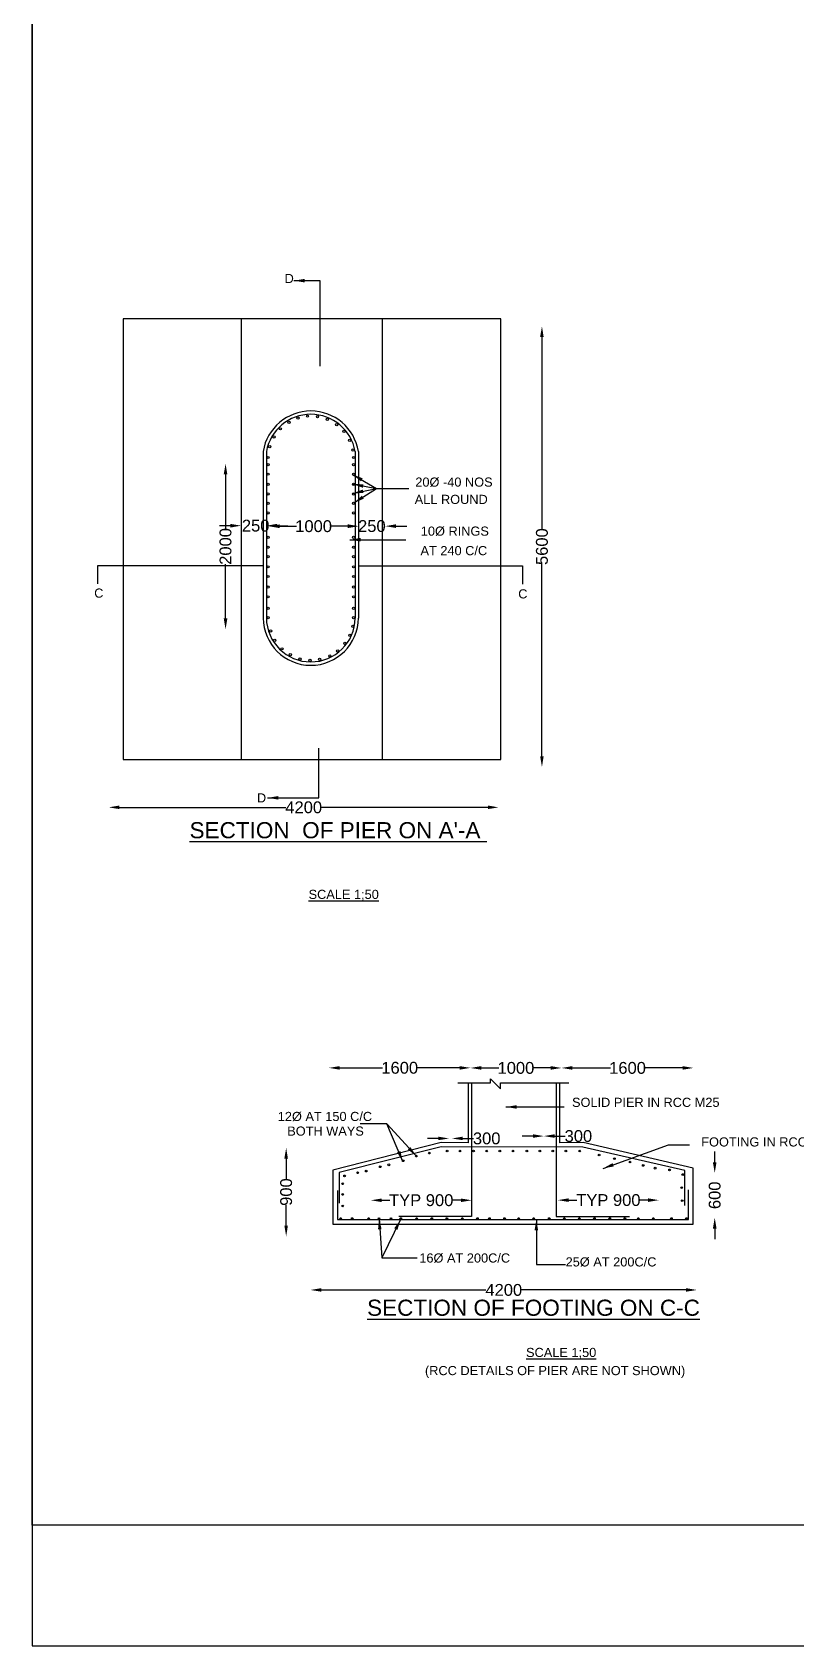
# Model space of a CAD drawing. Header units: millimetres. Extents: x 2380339 to 2415691, y 44302943 to 44328077.
# Drawn here: x 2380339 to 2387440, y 44302943 to 44317957 of the extents above; entities that cross this region are included whole.
import ezdxf

# ---------------------------------------------------------------- set-up
doc = ezdxf.new("R2010")
doc.units = ezdxf.units.MM
doc.header["$MEASUREMENT"] = 0
doc.layers.add('TEXT', color=7, linetype='Continuous')
doc.styles.get("Standard").update_dxf_attribs({"font": 'arial.ttf'})
doc.dimstyles.get("Standard").update_dxf_attribs({"dimtxt": 110, "dimasz": 100, "dimexe": 0.18, "dimexo": 0.0625, "dimgap": 0.09, "dimtad": 0, "dimdec": 0, "dimzin": 0, "dimdsep": 46, "dimtxsty": 'Standard', "dimcen": 0.09, "dimse1": 1, "dimse2": 1, "dimadec": 0, "dimazin": 0, "dimtfac": 1, "dimtdec": 0, "dimtofl": 0, "dimtmove": 0, "dimatfit": 3, "dimfxl": 1, "dimtolj": 1, "dimtzin": 0, "dimarcsym": 0})

# ---------------------------------------------------------------- blocks, each defined once
blk = doc.blocks.new('*D68')
at = {"layer": 'Defpoints', "color": 0, "transparency": 16777216}
for p in [(2382137, 44313942), (2382267, 44313942), (2382267, 44312402)]:
    blk.add_point(p, dxfattribs=at)
at = {"layer": 'TEXT', "color": 0, "lineweight": -2, "transparency": 16777216}
for p, q in [((2382137, 44313842), (2382137, 44313337)), ((2382137, 44312502), (2382137, 44313007))]:
    blk.add_line(p, q, dxfattribs=at)
at = {"layer": 'TEXT', "color": 0, "transparency": 16777216}
for points in [[(2382120, 44313842), (2382154, 44313842), (2382137, 44313942)], [(2382120, 44312502), (2382154, 44312502), (2382137, 44312402)]]:
    blk.add_solid(points, dxfattribs=at)
at = {"layer": 'TEXT', "color": 0, "transparency": 16777216, "insert": (2382137, 44313172), "char_height": 110, "attachment_point": 5, "rotation": 90}
blk.add_mtext('\\A1;2000', dxfattribs=at)
blk = doc.blocks.new('*D113')
at = {"layer": 'Defpoints', "color": 0, "transparency": 16777216}
for p in [(2384582, 44315221), (2384582, 44311120), (2385080, 44311120)]:
    blk.add_point(p, dxfattribs=at)
at = {"layer": 'TEXT', "color": 0, "lineweight": -2, "transparency": 16777216}
for p, q in [((2385080, 44315121), (2385080, 44313335)), ((2385080, 44311220), (2385080, 44313006))]:
    blk.add_line(p, q, dxfattribs=at)
at = {"layer": 'TEXT', "color": 0, "transparency": 16777216}
for points in [[(2385063, 44315121), (2385096, 44315121), (2385080, 44315221)], [(2385063, 44311220), (2385096, 44311220), (2385080, 44311120)]]:
    blk.add_solid(points, dxfattribs=at)
at = {"layer": 'TEXT', "color": 0, "transparency": 16777216, "insert": (2385080, 44313170), "char_height": 110, "attachment_point": 5, "rotation": 90}
blk.add_mtext('\\A1;5600', dxfattribs=at)
blk = doc.blocks.new('*D69')
at = {"layer": 'Defpoints', "color": 0, "transparency": 16777216}
for p in [(2381050, 44310720), (2384677, 44310744), (2384677, 44310720)]:
    blk.add_point(p, dxfattribs=at)
at = {"layer": 'TEXT', "color": 0, "lineweight": -2, "transparency": 16777216}
for p, q in [((2381150, 44310744), (2382697, 44310744)), ((2384577, 44310744), (2383030, 44310744))]:
    blk.add_line(p, q, dxfattribs=at)
at = {"layer": 'TEXT', "color": 0, "transparency": 16777216}
for points in [[(2381150, 44310761), (2381150, 44310728), (2381050, 44310744)], [(2384577, 44310761), (2384577, 44310728), (2384677, 44310744)]]:
    blk.add_solid(points, dxfattribs=at)
at = {"layer": 'TEXT', "color": 0, "transparency": 16777216, "insert": (2382864, 44310744), "char_height": 110, "attachment_point": 5}
blk.add_mtext('\\A1;4200', dxfattribs=at)
blk = doc.blocks.new('*D92')
at = {"layer": 'Defpoints', "color": 0, "transparency": 16777216}
for p in [(2382759, 44307576), (2382701, 44306752), (2382759, 44306752)]:
    blk.add_point(p, dxfattribs=at)
at = {"layer": 'TEXT', "color": 0, "lineweight": -2, "transparency": 16777216}
for p, q in [((2382701, 44307476), (2382701, 44307286)), ((2382701, 44306852), (2382701, 44307043))]:
    blk.add_line(p, q, dxfattribs=at)
at = {"layer": 'TEXT', "color": 0, "transparency": 16777216}
for points in [[(2382684, 44307476), (2382717, 44307476), (2382701, 44307576)], [(2382684, 44306852), (2382717, 44306852), (2382701, 44306752)]]:
    blk.add_solid(points, dxfattribs=at)
at = {"layer": 'TEXT', "color": 0, "transparency": 16777216, "insert": (2382701, 44307164), "char_height": 110, "attachment_point": 5, "rotation": 90}
blk.add_mtext('\\A1;900', dxfattribs=at)
blk = doc.blocks.new('*D123')
at = {"layer": 'Defpoints', "color": 0, "transparency": 16777216}
for p in [(2384216, 44307661), (2384244, 44307663), (2384244, 44307661)]:
    blk.add_point(p, dxfattribs=at)
at = {"layer": 'TEXT', "color": 0, "lineweight": -2, "transparency": 16777216}
for p, q in [((2384116, 44307663), (2384016, 44307663)), ((2384344, 44307663), (2384444, 44307663))]:
    blk.add_line(p, q, dxfattribs=at)
at = {"layer": 'TEXT', "color": 0, "transparency": 16777216}
for points in [[(2384116, 44307680), (2384116, 44307647), (2384216, 44307663)], [(2384344, 44307680), (2384344, 44307647), (2384244, 44307663)]]:
    blk.add_solid(points, dxfattribs=at)
at = {"layer": 'TEXT', "color": 0, "transparency": 16777216, "insert": (2384566, 44307663), "char_height": 110, "attachment_point": 5}
blk.add_mtext('\\A1;300', dxfattribs=at)
blk = doc.blocks.new('*D124')
at = {"layer": 'Defpoints', "color": 0, "transparency": 16777216}
for p in [(2385097, 44307685), (2385097, 44307663), (2385097, 44307663)]:
    blk.add_point(p, dxfattribs=at)
at = {"layer": 'TEXT', "color": 0, "lineweight": -2, "transparency": 16777216}
for p, q in [((2384997, 44307685), (2384897, 44307685)), ((2385197, 44307685), (2385297, 44307685))]:
    blk.add_line(p, q, dxfattribs=at)
at = {"layer": 'TEXT', "color": 0, "transparency": 16777216}
for points in [[(2384997, 44307702), (2384997, 44307669), (2385097, 44307685)], [(2385197, 44307702), (2385197, 44307669), (2385097, 44307685)]]:
    blk.add_solid(points, dxfattribs=at)
at = {"layer": 'TEXT', "color": 0, "transparency": 16777216, "insert": (2385419, 44307685), "char_height": 110, "attachment_point": 5}
blk.add_mtext('\\A1;300', dxfattribs=at)
blk = doc.blocks.new('*D146')
at = {"layer": 'Defpoints', "color": 0, "transparency": 16777216}
for p in [(2386473, 44307342), (2386473, 44306925), (2386687, 44306925)]:
    blk.add_point(p, dxfattribs=at)
at = {"layer": 'TEXT', "color": 0, "lineweight": -2, "transparency": 16777216}
for p, q in [((2386687, 44307442), (2386687, 44307542)), ((2386687, 44306825), (2386687, 44306725))]:
    blk.add_line(p, q, dxfattribs=at)
at = {"layer": 'TEXT', "color": 0, "transparency": 16777216}
for points in [[(2386670, 44307442), (2386704, 44307442), (2386687, 44307342)], [(2386670, 44306825), (2386704, 44306825), (2386687, 44306925)]]:
    blk.add_solid(points, dxfattribs=at)
at = {"layer": 'TEXT', "color": 0, "transparency": 16777216, "insert": (2386687, 44307134), "char_height": 110, "attachment_point": 5, "rotation": 90}
blk.add_mtext('\\A1;600', dxfattribs=at)
blk = doc.blocks.new('*D106')
at = {"layer": 'Defpoints', "color": 0, "transparency": 16777216}
for p in [(2382928, 44306216), (2386521, 44306253), (2386521, 44306216)]:
    blk.add_point(p, dxfattribs=at)
at = {"layer": 'TEXT', "color": 0, "lineweight": -2, "transparency": 16777216}
for p, q in [((2383028, 44306253), (2384558, 44306253)), ((2386421, 44306253), (2384891, 44306253))]:
    blk.add_line(p, q, dxfattribs=at)
at = {"layer": 'TEXT', "color": 0, "transparency": 16777216}
for points in [[(2383028, 44306270), (2383028, 44306237), (2382928, 44306253)], [(2386421, 44306270), (2386421, 44306237), (2386521, 44306253)]]:
    blk.add_solid(points, dxfattribs=at)
at = {"layer": 'TEXT', "color": 0, "transparency": 16777216, "insert": (2384725, 44306253), "char_height": 110, "attachment_point": 5}
blk.add_mtext('\\A1;4200', dxfattribs=at)
blk = doc.blocks.new('*D149')
at = {"layer": 'Defpoints', "color": 0, "transparency": 16777216}
for p in [(2382282, 44313374), (2382517, 44313374), (2382517, 44313365)]:
    blk.add_point(p, dxfattribs=at)
at = {"layer": 'TEXT', "color": 0, "lineweight": -2, "transparency": 16777216}
for p, q in [((2382182, 44313365), (2382082, 44313365)), ((2382617, 44313365), (2382717, 44313365))]:
    blk.add_line(p, q, dxfattribs=at)
at = {"layer": 'TEXT', "color": 0, "transparency": 16777216}
for points in [[(2382182, 44313382), (2382182, 44313348), (2382282, 44313365)], [(2382617, 44313382), (2382617, 44313348), (2382517, 44313365)]]:
    blk.add_solid(points, dxfattribs=at)
at = {"layer": 'TEXT', "color": 0, "transparency": 16777216, "insert": (2382417, 44313365), "char_height": 110, "attachment_point": 5}
blk.add_mtext('\\A1;250', dxfattribs=at)
blk = doc.blocks.new('*D150')
at = {"layer": 'Defpoints', "color": 0, "transparency": 16777216}
for p in [(2382539, 44313361), (2383373, 44313361), (2383373, 44313360)]:
    blk.add_point(p, dxfattribs=at)
at = {"layer": 'TEXT', "color": 0, "lineweight": -2, "transparency": 16777216}
for p, q in [((2382639, 44313360), (2382797, 44313360)), ((2383273, 44313360), (2383115, 44313360))]:
    blk.add_line(p, q, dxfattribs=at)
at = {"layer": 'TEXT', "color": 0, "transparency": 16777216}
for points in [[(2382639, 44313377), (2382639, 44313343), (2382539, 44313360)], [(2383273, 44313377), (2383273, 44313343), (2383373, 44313360)]]:
    blk.add_solid(points, dxfattribs=at)
at = {"layer": 'TEXT', "color": 0, "transparency": 16777216, "insert": (2382956, 44313360), "char_height": 110, "attachment_point": 5}
blk.add_mtext('\\A1;1000', dxfattribs=at)
blk = doc.blocks.new('*D151')
at = {"layer": 'Defpoints', "color": 0, "transparency": 16777216}
for p in [(2383373, 44313361), (2383622, 44313361), (2383622, 44313352)]:
    blk.add_point(p, dxfattribs=at)
at = {"layer": 'TEXT', "color": 0, "lineweight": -2, "transparency": 16777216}
for p, q in [((2383273, 44313361), (2383173, 44313361)), ((2383722, 44313361), (2383822, 44313361))]:
    blk.add_line(p, q, dxfattribs=at)
at = {"layer": 'TEXT', "color": 0, "transparency": 16777216}
for points in [[(2383273, 44313378), (2383273, 44313344), (2383373, 44313361)], [(2383722, 44313378), (2383722, 44313344), (2383622, 44313361)]]:
    blk.add_solid(points, dxfattribs=at)
at = {"layer": 'TEXT', "color": 0, "transparency": 16777216, "insert": (2383498, 44313361), "char_height": 110, "attachment_point": 5}
blk.add_mtext('\\A1;250', dxfattribs=at)
blk = doc.blocks.new('*D152')
at = {"layer": 'Defpoints', "color": 0, "transparency": 16777216}
for p in [(2383489, 44307089), (2384426, 44307089), (2384426, 44307088)]:
    blk.add_point(p, dxfattribs=at)
at = {"layer": 'TEXT', "color": 0, "lineweight": -2, "transparency": 16777216}
for p, q in [((2383589, 44307088), (2383664, 44307088)), ((2384326, 44307088), (2384251, 44307088))]:
    blk.add_line(p, q, dxfattribs=at)
at = {"layer": 'TEXT', "color": 0, "transparency": 16777216}
for points in [[(2383589, 44307104), (2383589, 44307071), (2383489, 44307088)], [(2384326, 44307104), (2384326, 44307071), (2384426, 44307088)]]:
    blk.add_solid(points, dxfattribs=at)
at = {"layer": 'TEXT', "color": 0, "transparency": 16777216, "insert": (2383957, 44307088), "char_height": 110, "attachment_point": 5}
blk.add_mtext('\\A1;TYP 900', dxfattribs=at)
blk = doc.blocks.new('*D153')
at = {"layer": 'Defpoints', "color": 0, "transparency": 16777216}
for p in [(2385229, 44307091), (2386166, 44307091), (2386166, 44307089)]:
    blk.add_point(p, dxfattribs=at)
at = {"layer": 'TEXT', "color": 0, "lineweight": -2, "transparency": 16777216}
for p, q in [((2385329, 44307089), (2385404, 44307089)), ((2386066, 44307089), (2385991, 44307089))]:
    blk.add_line(p, q, dxfattribs=at)
at = {"layer": 'TEXT', "color": 0, "transparency": 16777216}
for points in [[(2385329, 44307106), (2385329, 44307072), (2385229, 44307089)], [(2386066, 44307106), (2386066, 44307072), (2386166, 44307089)]]:
    blk.add_solid(points, dxfattribs=at)
at = {"layer": 'TEXT', "color": 0, "transparency": 16777216, "insert": (2385698, 44307089), "char_height": 110, "attachment_point": 5}
blk.add_mtext('\\A1;TYP 900', dxfattribs=at)
blk = doc.blocks.new('*D154')
at = {"layer": 'Defpoints', "color": 0, "transparency": 16777216}
for p in [(2383099, 44308333), (2384415, 44308333), (2384415, 44308320)]:
    blk.add_point(p, dxfattribs=at)
at = {"layer": 'TEXT', "color": 0, "lineweight": -2, "transparency": 16777216}
for p, q in [((2383199, 44308320), (2383598, 44308320)), ((2384315, 44308320), (2383916, 44308320))]:
    blk.add_line(p, q, dxfattribs=at)
at = {"layer": 'TEXT', "color": 0, "transparency": 16777216}
for points in [[(2383199, 44308336), (2383199, 44308303), (2383099, 44308320)], [(2384315, 44308336), (2384315, 44308303), (2384415, 44308320)]]:
    blk.add_solid(points, dxfattribs=at)
at = {"layer": 'TEXT', "color": 0, "transparency": 16777216, "insert": (2383757, 44308320), "char_height": 110, "attachment_point": 5}
blk.add_mtext('\\A1;1600', dxfattribs=at)
blk = doc.blocks.new('*D155')
at = {"layer": 'Defpoints', "color": 0, "transparency": 16777216}
for p in [(2384415, 44308320), (2385262, 44308320), (2385262, 44308319)]:
    blk.add_point(p, dxfattribs=at)
at = {"layer": 'TEXT', "color": 0, "lineweight": -2, "transparency": 16777216}
for p, q in [((2384515, 44308319), (2384679, 44308319)), ((2385162, 44308319), (2384997, 44308319))]:
    blk.add_line(p, q, dxfattribs=at)
at = {"layer": 'TEXT', "color": 0, "transparency": 16777216}
for points in [[(2384515, 44308336), (2384515, 44308303), (2384415, 44308319)], [(2385162, 44308336), (2385162, 44308303), (2385262, 44308319)]]:
    blk.add_solid(points, dxfattribs=at)
at = {"layer": 'TEXT', "color": 0, "transparency": 16777216, "insert": (2384838, 44308319), "char_height": 110, "attachment_point": 5}
blk.add_mtext('\\A1;1000', dxfattribs=at)
blk = doc.blocks.new('*D156')
at = {"layer": 'Defpoints', "color": 0, "transparency": 16777216}
for p in [(2385262, 44308320), (2386489, 44308320), (2386489, 44308319)]:
    blk.add_point(p, dxfattribs=at)
at = {"layer": 'TEXT', "color": 0, "lineweight": -2, "transparency": 16777216}
for p, q in [((2385362, 44308319), (2385717, 44308319)), ((2386389, 44308319), (2386035, 44308319))]:
    blk.add_line(p, q, dxfattribs=at)
at = {"layer": 'TEXT', "color": 0, "transparency": 16777216}
for points in [[(2385362, 44308336), (2385362, 44308303), (2385262, 44308319)], [(2386389, 44308336), (2386389, 44308303), (2386489, 44308319)]]:
    blk.add_solid(points, dxfattribs=at)
at = {"layer": 'TEXT', "color": 0, "transparency": 16777216, "insert": (2385876, 44308319), "char_height": 110, "attachment_point": 5}
blk.add_mtext('\\A1;1600', dxfattribs=at)

msp = doc.modelspace()

# ---------------------------------------------------------------- linework, layer by layer
at = {"color": 0}
for points in [[(2380339.3, 44328077.1), (2415398.3, 44328077.1), (2415398.3, 44304063.1), (2380339.3, 44304063.1)], [(2381184.3, 44311190.4), (2384698, 44311190.4), (2384698, 44315290.4), (2381184.3, 44315290.4)]]:
    msp.add_lwpolyline(points, close=True, dxfattribs=at)
for points in [[(2382282.2, 44315290.4), (2382282.2, 44311190.4)], [(2383593.1, 44315290.4), (2383593.1, 44311190.4)], [(2382486.6, 44314056.4), (2382486.6, 44312505.1)], [(2382516.8, 44314056.4), (2382516.8, 44312505.1)], [(2383343.2, 44314056.4), (2383343.2, 44312505.1)], [(2383373.4, 44314056.4), (2383373.4, 44312505.1)], [(2382486.6, 44312992.2), (2380946.3, 44312992.2), (2380946.3, 44312822.7)], [(2384394.7, 44308179.4), (2384394.7, 44307623), (2384142.6, 44307626.9), (2383134.2, 44307366.9), (2383134.2, 44306865.6), (2386486.6, 44306865.6), (2386486.6, 44307385.4), (2385462.9, 44307624.2), (2385246.5, 44307622.5), (2385246.5, 44308180)], [(2384425.8, 44308179.4), (2384425.8, 44306937.3), (2383747.4, 44306937.3)], [(2384299.1, 44308179.4), (2384602.5, 44308179.4), (2384602.5, 44308219.2), (2384695.2, 44308123.7), (2384695.2, 44308180), (2385330.6, 44308180)], [(2385213.6, 44308180), (2385213.6, 44306937), (2385895, 44306937)], [(2386409.7, 44307039.7), (2386409.7, 44307365.8), (2385460.8, 44307582.3), (2384141.4, 44307584.9), (2383193.4, 44307346.1), (2383193.4, 44307060.3)], [(2383177.6, 44307179), (2383177.6, 44306907.7), (2386444.6, 44306907.7), (2386444.6, 44307186.4)]]:
    msp.add_lwpolyline(points, dxfattribs=at)
for centre, radius in [((2382726.5, 44314327), 10.5), ((2382810.6, 44314366.1), 10.5), ((2382899, 44314384.5), 10.5), ((2382992, 44314380.4), 10.5), ((2383084.4, 44314355.3), 10.5), ((2383170.9, 44314304.5), 10.5), ((2382588.5, 44314191.3), 10.5), ((2382646.8, 44314266.6), 10.5), ((2383237.7, 44314242.3), 10.5), ((2383292.1, 44314158.2), 10.5), ((2382533.7, 44313999.7), 10.5), ((2382548.4, 44314100.6), 10.5), ((2383323.1, 44314068.6), 10.5), ((2383327.8, 44313999.7), 10.5), ((2382533.7, 44313933.7), 10.5), ((2382533.7, 44313844.5), 10.5), ((2383327.8, 44313933.7), 10.5), ((2383327.8, 44313844.5), 10.5), ((2382533.7, 44313750.3), 10.5), ((2383327.8, 44313750.3), 10.5), ((2382533.7, 44313661.1), 10.5), ((2382533.7, 44313573.8), 10.5), ((2383327.8, 44313661.1), 10.5), ((2383327.8, 44313573.8), 10.5), ((2382533.7, 44313484.2), 10.5), ((2383327.8, 44313484.2), 10.5), ((2382533.7, 44313257.2), 10.5), ((2383327.8, 44313257.2), 10.5), ((2382533.7, 44313164.9), 10.5), ((2382533.7, 44313076.3), 10.5), ((2383327.8, 44313164.9), 10.5), ((2383327.8, 44313076.3), 10.5), ((2382533.7, 44312982.3), 10.5), ((2383327.8, 44312982.3), 10.5), ((2382533.7, 44312892.3), 10.5), ((2382533.7, 44312794.2), 10.5), ((2383327.8, 44312892.3), 10.5), ((2383327.8, 44312794.2), 10.5), ((2382533.7, 44312703.4), 10.5), ((2383327.8, 44312703.4), 10.5), ((2382533.7, 44312596.6), 10.5), ((2382533.7, 44312509.9), 10.5), ((2383327.8, 44312596.6), 10.5), ((2383327.8, 44312509.9), 10.5), ((2382556.5, 44312385.5), 10.5), ((2383293.2, 44312344.6), 10.5), ((2383321.1, 44312428.1), 10.5), ((2382593.9, 44312299.4), 10.5), ((2382661.5, 44312219.1), 10.5), ((2383180.5, 44312200.1), 10.5), ((2383246.8, 44312270.4), 10.5), ((2382739.3, 44312164.1), 10.5), ((2382830.7, 44312123.7), 10.5), ((2382922.1, 44312112.3), 10.5), ((2383012.4, 44312122.6), 10.5), ((2383106.9, 44312153.5), 10.5), ((2384031.9, 44307526.5), 7.88), ((2384197.5, 44307545.7), 7.88), ((2384317.2, 44307545.7), 7.88), ((2384444.1, 44307545.7), 7.88), ((2384566.2, 44307545.7), 7.88), ((2384688.2, 44307545.7), 7.88), ((2384810.3, 44307545.7), 7.88), ((2384939.7, 44307545.7), 7.88), ((2385060.5, 44307545.7), 7.88), ((2385180.4, 44307545.7), 7.88), ((2385302.5, 44307545.7), 7.88), ((2385430.9, 44307545.7), 7.88), ((2383575.5, 44307399.4), 7.88), ((2383655.7, 44307417.6), 7.88), ((2383789.4, 44307455.1), 7.88), ((2383911.6, 44307498.6), 7.88), ((2385611.3, 44307508.8), 7.88), ((2385754.3, 44307474.9), 7.88), ((2385899.6, 44307443.4), 7.88), ((2386022, 44307411.9), 7.88), ((2386132.2, 44307386.5), 7.88), ((2386266.7, 44307370.8), 7.88), ((2383226.5, 44307241.3), 7.88), ((2383243.8, 44307314.5), 7.88), ((2383365.4, 44307343.5), 7.88), ((2383445.2, 44307359.3), 7.88), ((2386390.3, 44307327.2), 7.88), ((2383226.5, 44307142.3), 7.88), ((2386379.7, 44307205.4), 7.88), ((2386384.6, 44307084.4), 7.88), ((2383226.5, 44307034.8), 7.88), ((2383208.3, 44306917.7), 7.88), ((2383315.1, 44306917.7), 7.88), ((2383467.7, 44306917.7), 7.88), ((2383564.8, 44306917.7), 7.88), ((2383675.4, 44306917.7), 7.88), ((2383766.7, 44306917.7), 7.88), ((2383914.3, 44306917.7), 7.88), ((2384055.4, 44306917.7), 7.88), ((2384195.5, 44306917.7), 7.88), ((2384339.9, 44306917.7), 7.88), ((2384480, 44306917.7), 7.88), ((2384592, 44306917.7), 7.88), ((2384732.1, 44306917.7), 7.88), ((2384863.1, 44306917.7), 7.88), ((2385003.3, 44306917.7), 7.88), ((2385147.7, 44306917.7), 7.88), ((2385287.8, 44306917.7), 7.88), ((2385428, 44306917.7), 7.88), ((2385568.1, 44306917.7), 7.88), ((2385711.3, 44306917.7), 7.88), ((2385851.4, 44306917.7), 7.88), ((2385976.3, 44306917.7), 7.88), ((2386116.5, 44306917.7), 7.88), ((2386284.2, 44306917.7), 7.88), ((2386424.4, 44306917.7), 7.88)]:
    msp.add_circle(centre, radius, dxfattribs=at)
for centre, radius, start, end in [((2382930, 44313983), 449.4, 9.39009, 170.60991), ((2382930, 44313981.6), 419.9, 10.25878, 169.74122), ((2382930, 44312509.2), 443.4, 180.53136, 359.46864), ((2382930, 44312511), 413.3, 180.81874, 359.18126)]:
    msp.add_arc(centre, radius, start, end, dxfattribs=at)
at = {"layer": 'TEXT'}
msp.add_lwpolyline([(2415398.3, 44328077.1), (2380339.3, 44328077.1), (2380339.3, 44302942.6), (2415398.3, 44302942.6)], close=True, dxfattribs=at)
at = {"layer": 'TEXT', "color": 0}
msp.add_lwpolyline([(2383373.4, 44312992.2), (2384897.6, 44312992.2), (2384897.6, 44312820)], dxfattribs=at)

# ---------------------------------------------------------------- texts
for s, height, p in [('D', 85, (2382686.2, 44315622.6)), ('20Ø -40 NOS', 85, (2383902, 44313728.3)), ('ALL ROUND', 85, (2383896.4, 44313567.3)), ('10Ø RINGS', 85, (2383953.2, 44313272)), ('AT 240 C/C', 85, (2383950.2, 44313090.5)), ('C', 85, (2380915.1, 44312695.3)), ('C', 85, (2384859.3, 44312688.2)), ('D', 85, (2382428.9, 44310789.5)), ("%%USECTION  OF PIER ON A'-A ", 150, (2381801.9, 44310456.4)), ('%%USCALE 1;50', 85, (2382909.3, 44309891.7)), ('SOLID PIER IN RCC M25', 85, (2385359.7, 44307956.7)), ('12Ø AT 150 C/C', 85, (2382622.6, 44307825.3)), ('BOTH WAYS', 85, (2382710.8, 44307689.3)), ('FOOTING IN RCC M 25', 85, (2386561.6, 44307588.3)), ('16Ø AT 200C/C', 85, (2383939.3, 44306508.2)), ('25Ø AT 200C/C', 85, (2385300.2, 44306471.9)), ('%%USECTION OF FOOTING ON C-C', 150, (2383453.3, 44306012.9)), ('%%USCALE 1;50', 85, (2384932, 44305629.3)), ('(RCC DETAILS OF PIER ARE NOT SHOWN)', 85, (2383991.9, 44305460.5))]:
    msp.add_text(s, height=height, dxfattribs=at).set_placement(p)

# ---------------------------------------------------------------- dimensions: what is measured, and where the dimension line sits
for base, p1, p2, text, picture, middle in [((2385079.6, 44311120.5), (2384581.7, 44315220.5), (2384581.7, 44311120.5), '5600', '*D113', (2385079.6, 44313170.5)), ((2382137.1, 44313941.9), (2382266.6, 44312402), (2382266.6, 44313941.9), '2000', '*D68', (2382137.1, 44313171.9)), ((2382700.8, 44306752.3), (2382759.1, 44307576.4), (2382759.1, 44306752.3), '900', '*D92', (2382700.8, 44307164.3)), ((2386686.8, 44306925.4), (2386472.6, 44307342.2), (2386472.6, 44306925.4), '600', '*D146', (2386686.8, 44307133.8))]:
    dim = msp.add_linear_dim(base=base, p1=p1, p2=p2, angle=90, text=text, dimstyle='Standard', dxfattribs=at)
    dim.commit()
    dim.dimension.update_dxf_attribs({"geometry": picture, "text_midpoint": middle})
dim = msp.add_linear_dim(base=(2382516.8, 44313365.1), p1=(2382282.2, 44313373.7), p2=(2382516.8, 44313373.7), text='250', dimstyle='Standard', dxfattribs=at)
dim.commit()
dim.dimension.update_dxf_attribs({"geometry": '*D149', "text_midpoint": (2382416.8, 44313365.1), "dimtype": 160})
for base, p1, p2, text, picture, middle in [((2383373.4, 44313360), (2382539, 44313361.4), (2383373.4, 44313361.4), '1000', '*D150', (2382956.2, 44313360)), ((2383622, 44313360.9), (2383373.4, 44313361.4), (2383622, 44313352), '250', '*D151', (2383497.7, 44313360.9)), ((2384677, 44310744.5), (2381050.1, 44310719.9), (2384677, 44310719.9), '4200', '*D69', (2382863.6, 44310744.5)), ((2384414.5, 44308319.6), (2383099.3, 44308333.4), (2384414.5, 44308333.4), '1600', '*D154', (2383756.9, 44308319.6)), ((2385262.3, 44308319.3), (2384414.5, 44308319.6), (2385262.3, 44308319.6), '1000', '*D155', (2384838.4, 44308319.3)), ((2386489.1, 44308319.3), (2385262.3, 44308319.6), (2386489.1, 44308319.6), '1600', '*D156', (2385875.7, 44308319.3)), ((2384244.3, 44307663.4), (2384215.8, 44307660.9), (2384244.3, 44307660.9), '300', '*D123', (2384565.7, 44307663.4)), ((2385097.4, 44307685.3), (2385097.4, 44307663.4), (2385097.4, 44307663.4), '300', '*D124', (2385418.8, 44307685.3)), ((2384425.8, 44307087.6), (2383488.5, 44307089.4), (2384425.8, 44307089.4), 'TYP 900', '*D152', (2383957.2, 44307087.6)), ((2386166.4, 44307089.1), (2385229.1, 44307090.9), (2386166.4, 44307090.9), 'TYP 900', '*D153', (2385697.7, 44307089.1)), ((2386520.9, 44306253.3), (2382928.1, 44306215.6), (2386520.9, 44306215.6), '4200', '*D106', (2384724.5, 44306253.3))]:
    dim = msp.add_linear_dim(base=base, p1=p1, p2=p2, text=text, dimstyle='Standard', dxfattribs=at)
    dim.commit()
    dim.dimension.update_dxf_attribs({"geometry": picture, "text_midpoint": middle})

# ---------------------------------------------------------------- leaders
for points in [[(2382773.1, 44315645.3), (2383014.5, 44315645.3), (2383014.5, 44314850.3)], [(2383318.5, 44313842.6), (2383541, 44313710.3), (2383841.2, 44313710.3)], [(2383318.5, 44313753.4), (2383541, 44313710.3)], [(2383318.5, 44313666), (2383541, 44313710.3)], [(2383329, 44313576.4), (2383541, 44313710.3)], [(2383293.6, 44313234.7), (2383812.6, 44313234.7)], [(2382528.3, 44310832.7), (2383003.7, 44310832.7), (2383003.7, 44311295.6)], [(2384744.3, 44307956.4), (2385285.2, 44307956.4)], [(2383911.6, 44307498.6), (2383637.7, 44307798.1), (2383389.3, 44307798.1)], [(2383786.6, 44307447.7), (2383637.7, 44307798.1)], [(2385648.2, 44307384.3), (2386257.2, 44307603.8), (2386453.2, 44307603.8)], [(2383564.8, 44306917.7), (2383590.1, 44306553.7), (2383920, 44306553.7)], [(2383765.5, 44306909.9), (2383590.1, 44306553.7)], [(2385027.8, 44306907.7), (2385027.8, 44306488.8), (2385300.4, 44306488.8)]]:
    msp.add_leader(points, dimstyle='Standard', override={"dimgap": 0.09, "dimtad": 0}, dxfattribs=at)

doc.saveas('drawing.dxf')
